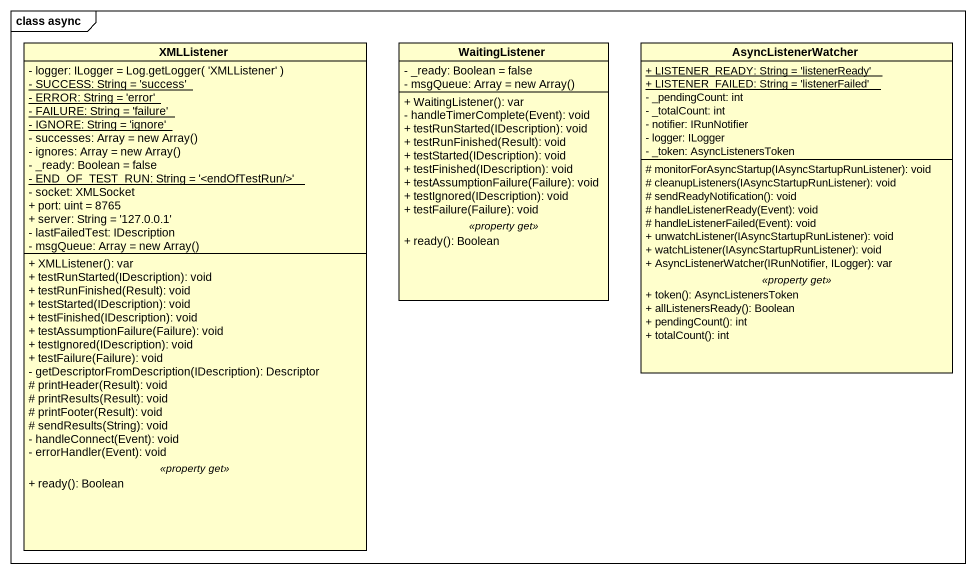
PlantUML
@startuml
mainframe class async
hide circle
hide empty members
skinparam classAttributeIconSize 0
class XMLListener {
  {field} - logger: ILogger = Log.getLogger( 'XMLListener' )
  {static} - SUCCESS: String = 'success'
  {static} - ERROR: String = 'error'
  {static} - FAILURE: String = 'failure'
  {static} - IGNORE: String = 'ignore'
  {field} - successes: Array = new Array()
  {field} - ignores: Array = new Array()
  - _ready: Boolean = false
  {static} - END_OF_TEST_RUN: String = '<endOfTestRun/>'
  - socket: XMLSocket
  + port: uint = 8765
  + server: String = '127.0.0.1'
  - lastFailedTest: IDescription
  {field} - msgQueue: Array = new Array()
  --
  + XMLListener(): var
  + testRunStarted(IDescription): void
  + testRunFinished(Result): void
  + testStarted(IDescription): void
  + testFinished(IDescription): void
  + testAssumptionFailure(Failure): void
  + testIgnored(IDescription): void
  + testFailure(Failure): void
  - getDescriptorFromDescription(IDescription): Descriptor
  # printHeader(Result): void
  # printResults(Result): void
  # printFooter(Result): void
  # sendResults(String): void
  - handleConnect(Event): void
  - errorHandler(Event): void
  .. <<property get>> ..
  + ready(): Boolean
}
class WaitingListener {
  - _ready: Boolean = false
  {field} - msgQueue: Array = new Array()
  --
  + WaitingListener(): var
  - handleTimerComplete(Event): void
  + testRunStarted(IDescription): void
  + testRunFinished(Result): void
  + testStarted(IDescription): void
  + testFinished(IDescription): void
  + testAssumptionFailure(Failure): void
  + testIgnored(IDescription): void
  + testFailure(Failure): void
  .. <<property get>> ..
  + ready(): Boolean
}
class AsyncListenerWatcher {
  {static} + LISTENER_READY: String = 'listenerReady'
  {static} + LISTENER_FAILED: String = 'listenerFailed'
  - _pendingCount: int
  - _totalCount: int
  - notifier: IRunNotifier
  - logger: ILogger
  - _token: AsyncListenersToken
  --
  # monitorForAsyncStartup(IAsyncStartupRunListener): void
  # cleanupListeners(IAsyncStartupRunListener): void
  # sendReadyNotification(): void
  # handleListenerReady(Event): void
  # handleListenerFailed(Event): void
  + unwatchListener(IAsyncStartupRunListener): void
  + watchListener(IAsyncStartupRunListener): void
  + AsyncListenerWatcher(IRunNotifier, ILogger): var
  .. <<property get>> ..
  + token(): AsyncListenersToken
  + allListenersReady(): Boolean
  + pendingCount(): int
  + totalCount(): int
}
@enduml
